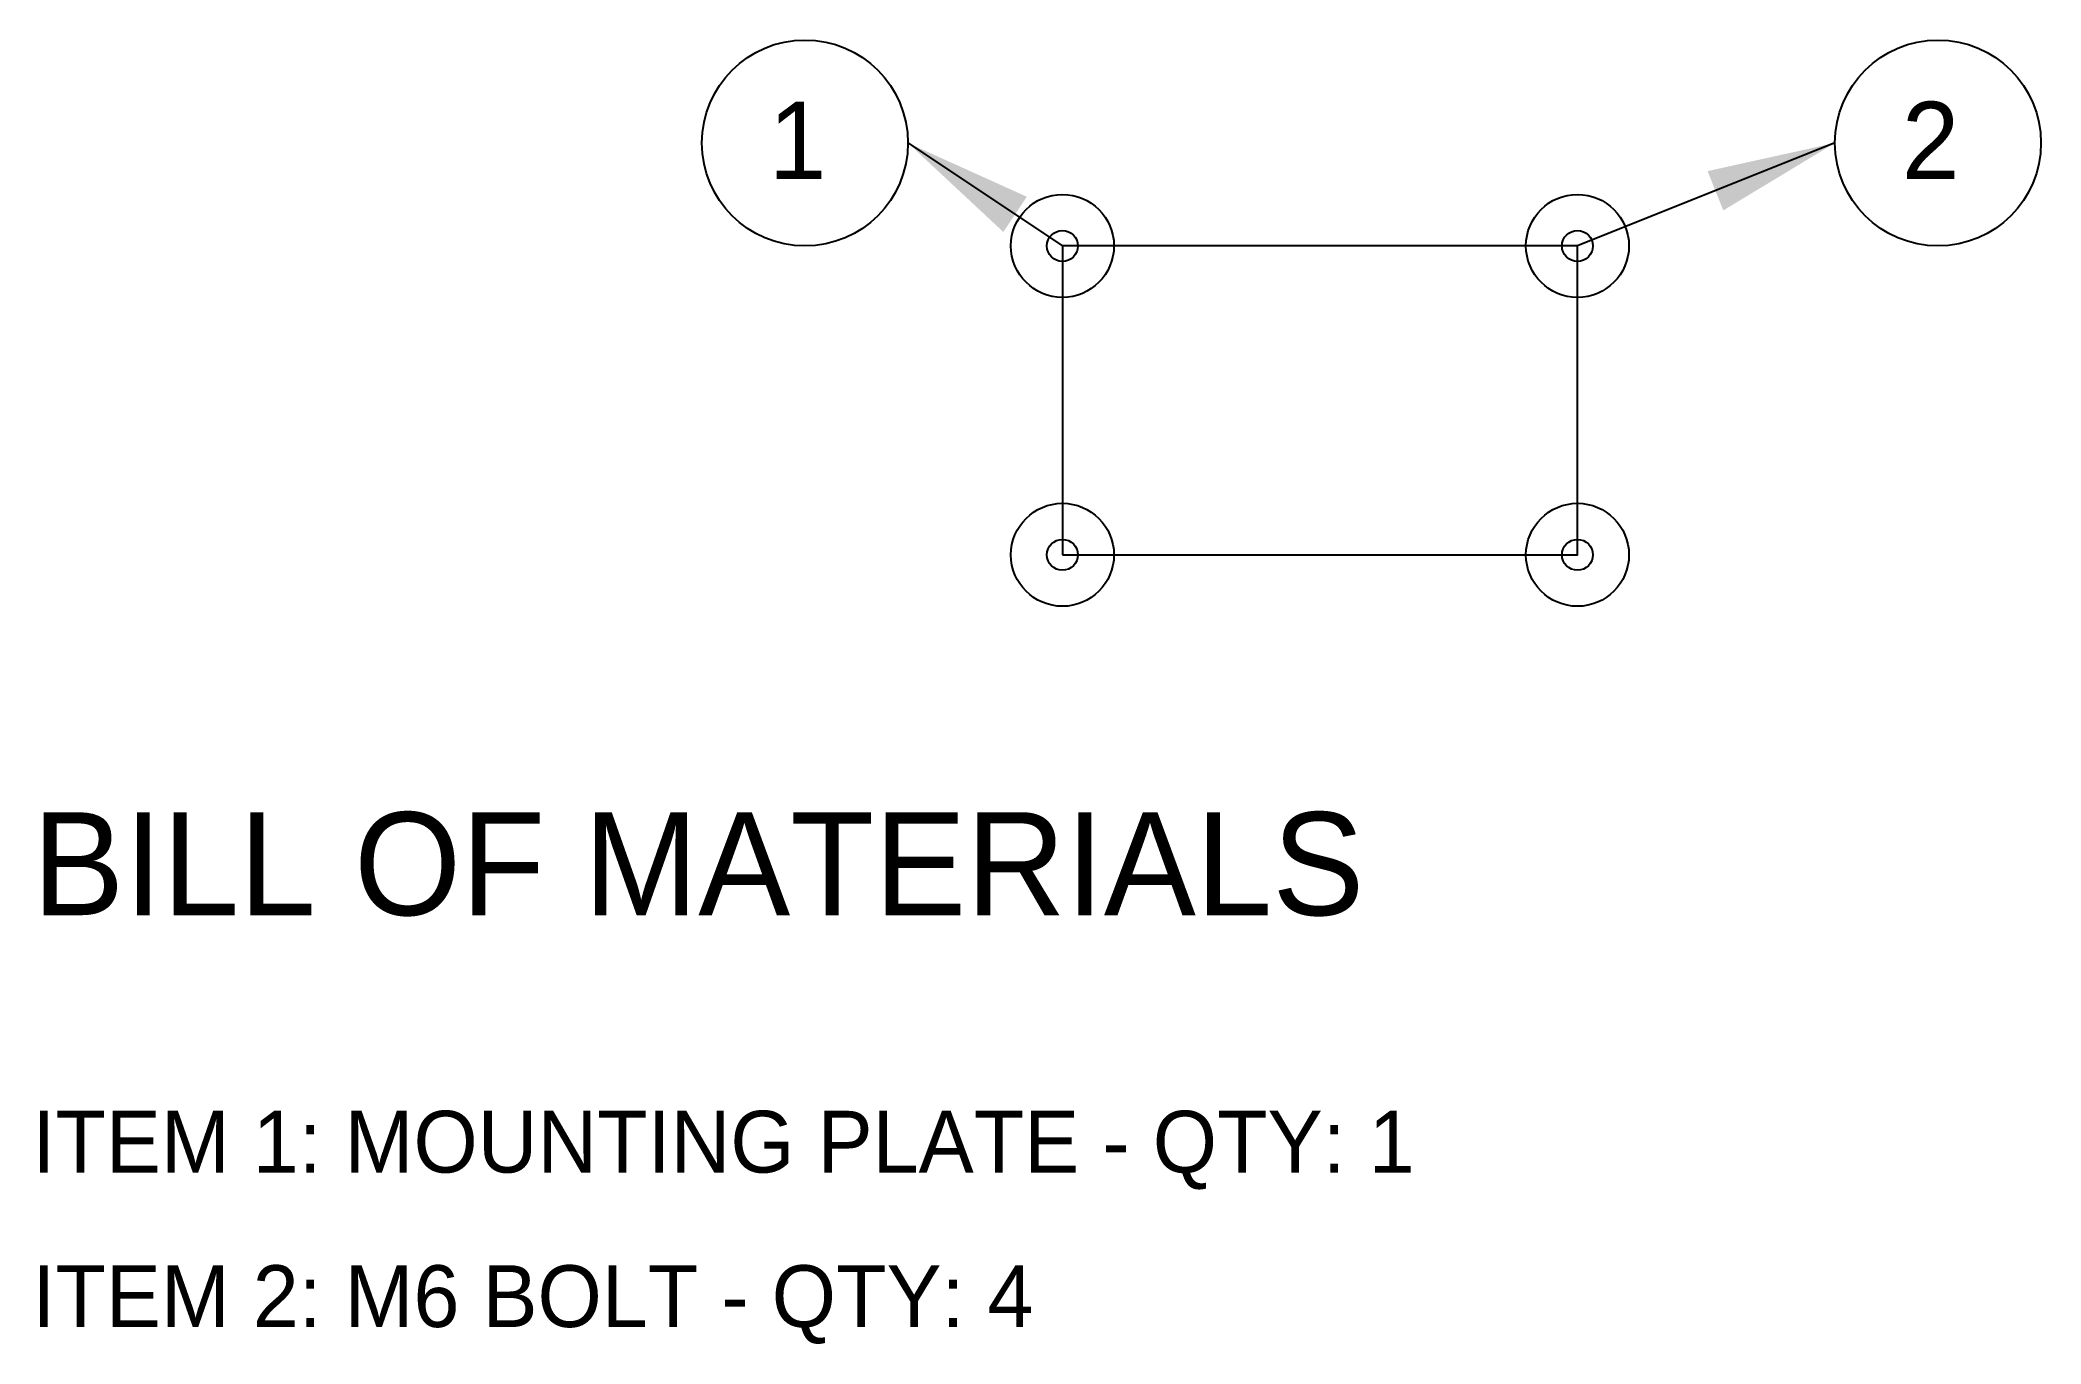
# Model space of a CAD drawing. Header units: metres. Extents: x 5.1 to 44, y 11.7 to 37.
import ezdxf

# ---------------------------------------------------------------- set-up
doc = ezdxf.new("R2010")
doc.units = ezdxf.units.M
doc.dimstyles.get("Standard").update_dxf_attribs({"dimtxt": 2.5, "dimasz": 2.5, "dimexe": 1.25, "dimexo": 0.625, "dimtad": 1, "dimcen": 2.5, "dimazin": 3, "dimtfac": 1, "dimtmove": 0, "dimatfit": 3})

# ---------------------------------------------------------------- blocks, each defined once
blk = doc.blocks.new('PLATE')
blk.add_lwpolyline([(-5, -3), (5, -3), (5, 3), (-5, 3), (-5, -3)])
blk = doc.blocks.new('BOLT')
for radius in [1, 0.3]:
    blk.add_circle((0, 0), radius)

msp = doc.modelspace()

# ---------------------------------------------------------------- linework, layer by layer
for centre in [(20, 35), (42, 35)]:
    msp.add_circle(centre, 2)

# ---------------------------------------------------------------- block references
for name, p in [('BOLT', (25, 33)), ('BOLT', (35, 33)), ('PLATE', (30, 30)), ('BOLT', (25, 27)), ('BOLT', (35, 27))]:
    msp.add_blockref(name, p)

# ---------------------------------------------------------------- texts
for s, height, p in [('1', 1.5, (19.3, 34.3)), ('2', 1.5, (41.3, 34.3)), ('BILL OF MATERIALS', 2, (5, 20)), ('ITEM 1: MOUNTING PLATE - QTY: 1', 1.2, (5, 15)), ('ITEM 2: M6 BOLT - QTY: 4', 1.2, (5, 12))]:
    msp.add_text(s, height=height).set_placement(p)

# ---------------------------------------------------------------- leaders
for points in [[(22, 35), (25, 33)], [(40, 35), (35, 33)]]:
    msp.add_leader(points, dimstyle='Standard')

doc.saveas('drawing.dxf')
